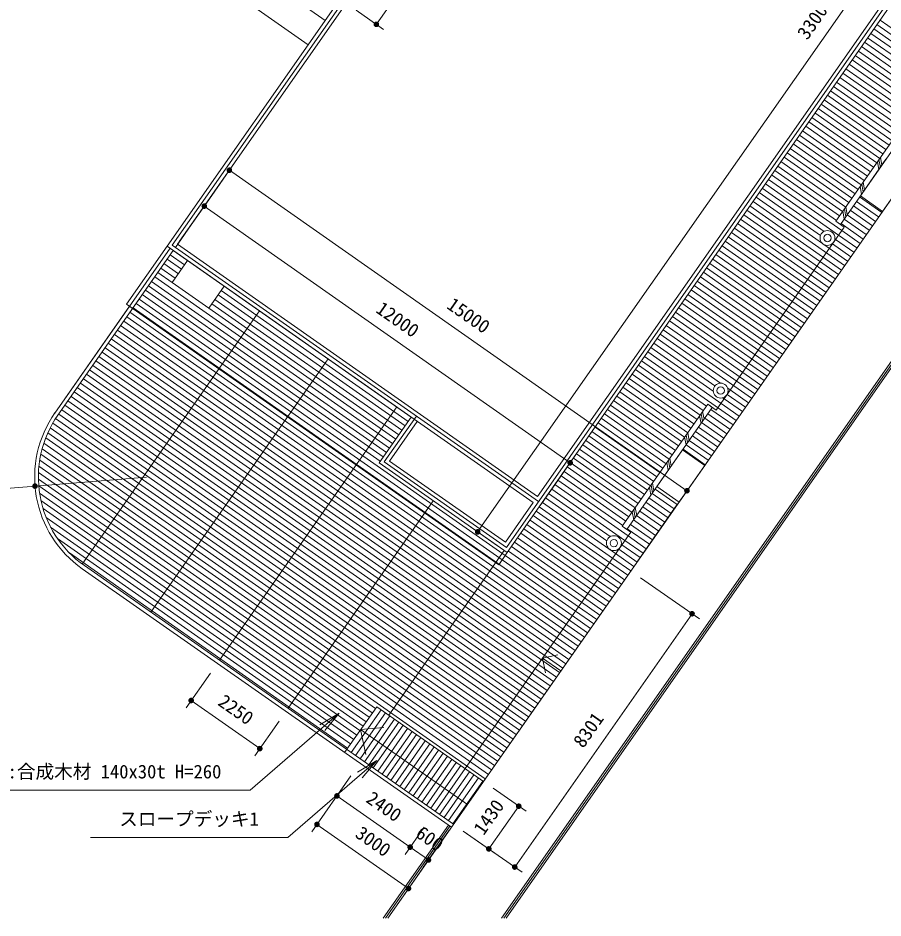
# Model space of a CAD drawing. Units: millimetres at full size, sheet at 1:200; some dimension numbers follow another scale. Extents: x 0 to 84000, y 0 to 59400.
# Drawn here: x 14372 to 37600, y 12148 to 36308 of the extents above; entities that cross this region are included whole.
import ezdxf
from ezdxf.enums import TextEntityAlignment as Align

# ---------------------------------------------------------------- set-up
doc = ezdxf.new("R2010")
doc.units = ezdxf.units.MM
doc.header["$LTSCALE"] = 200
for name, color, linetype, lineweight in [('D-STR', 1, 'Continuous', 13), ('D-STR-DIM', 7, 'Continuous', 13), ('D-STR-HTXT', 7, 'Continuous', 13)]:
    doc.layers.add(name, color=color, linetype=linetype, lineweight=lineweight)
doc.styles.add('ＭＳ ゴシック', font='')
doc.styles.get('ＭＳ ゴシック').set_extended_font_data('MS Gothic')

# ---------------------------------------------------------------- blocks, each defined once
blk = doc.blocks.new('filled_dot')
at = {"color": 0, "linetype": 'Continuous', "lineweight": -2, "const_width": 1.25}
blk.add_lwpolyline([(-0.625, 0, 1), (0.625, 0, 1)], format="xyb", close=True, dxfattribs=at)
blk = doc.blocks.new('open_arrow')
at = {"color": 0, "linetype": 'Continuous', "lineweight": -2}
blk.add_lwpolyline([(7.5, 1.25), (0, 0), (7.5, -1.25)], dxfattribs=at)

msp = doc.modelspace()

# ---------------------------------------------------------------- linework, layer by layer
at = {"layer": 'D-STR'}
for p, q in [((46414, 49128.8), (27486, 22096.8)), ((46389.5, 49268.1), (28321.8, 23464.8)), ((46438.6, 48989.5), (27510.6, 21957.5)), ((27510.6, 21957.5), (46438.6, 48989.5)), ((46438.6, 48989.5), (28370.9, 23186.3)), ((18655.8, 30233), (28119.8, 43749)), ((18377.3, 30183.9), (27841.3, 43699.9)), ((18516.5, 30208.4), (27980.6, 43724.5)), ((24304.1, 12147.9), (44635, 41183.5)), ((26010.3, 14584.6), (44635, 41183.5)), ((44635, 41183.5), (26010.3, 14584.6)), ((16246.9, 40700.3), (22621.7, 36245.6)), ((22162.9, 35590.3), (15984.6, 39916.4)), ((27356.1, 12147.9), (45440.8, 37975.6)), ((27417.1, 12147.9), (45458.9, 37914.3)), ((27478.2, 12147.9), (45499.9, 37885.7)), ((22621.7, 36245.6), (22162.9, 35590.3)), ((37520.1, 36252.7), (39486.1, 34876.1)), ((37353.8, 36015.1), (39319.8, 34638.5)), ((37437, 36133.9), (39402.9, 34757.3)), ((37187.5, 35777.6), (39153.4, 34401)), ((37270.6, 35896.3), (39236.6, 34519.8)), ((37021.1, 35540), (38987.1, 34163.4)), ((37104.3, 35658.8), (39070.3, 34282.2)), ((36854.8, 35302.5), (38595.5, 34083.6)), ((36938, 35421.2), (38903.9, 34044.7)), ((36688.4, 35064.9), (38429.1, 33846.1)), ((36771.6, 35183.7), (38512.3, 33964.8)), ((36522.1, 34827.4), (38262.8, 33608.5)), ((36605.3, 34946.1), (38346, 33727.3)), ((36355.8, 34589.8), (38096.5, 33370.9)), ((36438.9, 34708.6), (38179.6, 33489.7)), ((36189.4, 34352.2), (37930.1, 33133.4)), ((36272.6, 34471), (38013.3, 33252.2)), ((36023.1, 34114.7), (37763.8, 32895.8)), ((36106.3, 34233.5), (37847, 33014.6)), ((38629.2, 34131.8), (36334.9, 30855.2)), ((36334.9, 30855.2), (38629.2, 34131.8)), ((35856.8, 33877.1), (37597.5, 32658.3)), ((35939.9, 33995.9), (37680.6, 32777.1)), ((38752.1, 34045.8), (36457.8, 30769.2)), ((35690.4, 33639.6), (37431.1, 32420.7)), ((35773.6, 33758.4), (37514.3, 32539.5)), ((35524.1, 33402), (37264.8, 32183.2)), ((35607.3, 33520.8), (37348, 32302)), ((35357.7, 33164.5), (37098.4, 31945.6)), ((35440.9, 33283.3), (37181.6, 32064.4)), ((35191.4, 32926.9), (36932.1, 31708.1)), ((35274.6, 33045.7), (37015.3, 31826.8)), ((35025.1, 32689.4), (36765.8, 31470.5)), ((35108.2, 32808.1), (36848.9, 31589.3)), ((34858.7, 32451.8), (36599.4, 31233)), ((34941.9, 32570.6), (36682.6, 31351.7)), ((37680.6, 32515.5), (36992.3, 31532.6)), ((37451.6, 32450.3), (37488.6, 32240.5)), ((37492.3, 32507.3), (37529.2, 32298.4)), ((37532.9, 32565.3), (37569.7, 32356.4)), ((34692.4, 32214.3), (36433.1, 30995.4)), ((34775.6, 32333), (36516.3, 31114.2)), ((34526.1, 31976.7), (36492, 30600.1)), ((34609.2, 32095.5), (36349.9, 30876.6)), ((37069.1, 31902.9), (37105.9, 31694)), ((37586.2, 31116.7), (38274.5, 32099.7)), ((18713.2, 30314.9), (19780.8, 31839.6)), ((34359.7, 31739.2), (36016, 30579.4)), ((34442.9, 31857.9), (36408.9, 30481.3)), ((36987.8, 31787.9), (37024.8, 31578.1)), ((37028.5, 31845), (37065.4, 31636.1)), ((34193.4, 31501.6), (35977.9, 30252)), ((34276.6, 31620.4), (35920.9, 30469)), ((36971.8, 31503.3), (37565.7, 31087.4)), ((36992.3, 31532.6), (37586.2, 31116.7)), ((34027.1, 31264), (36484.5, 29543.3)), ((34110.2, 31382.8), (36567.7, 29662.1)), ((36564.2, 31181.8), (36601, 30972.9)), ((36604.7, 31239.7), (36641.6, 31030.8)), ((36805.5, 31265.7), (37399.4, 30849.9)), ((36888.6, 31384.5), (37482.5, 30968.6)), ((18598.5, 30151.1), (19182, 30984.5)), ((33860.7, 31026.5), (36318.2, 29305.8)), ((33943.9, 31145.3), (36401.3, 29424.5)), ((36523.4, 31124.7), (36560.4, 30914.9)), ((36639.1, 31028.1), (37233, 30612.3)), ((36722.3, 31146.9), (37316.2, 30731.1)), ((36560.2, 30697.5), (33118.7, 25782.6)), ((33694.4, 30788.9), (36151.8, 29068.2)), ((33777.5, 30907.7), (36235, 29187)), ((36334.9, 30855.2), (36560.2, 30697.5)), ((36457.8, 30769.2), (36334.9, 30855.2)), ((36472.8, 30790.6), (37066.7, 30374.8)), ((36556, 30909.4), (37149.9, 30493.5)), ((33528, 30551.4), (35985.5, 28830.6)), ((33611.2, 30670.2), (36068.7, 28949.4)), ((36408.9, 30481.3), (36900.4, 30137.2)), ((36492, 30600.1), (36983.5, 30256)), ((28346.4, 23325.5), (18516.5, 30208.4)), ((28321.8, 23464.8), (18655.8, 30233)), ((33361.7, 30313.8), (35819.2, 28593.1)), ((33444.9, 30432.6), (35902.3, 28711.9)), ((36013.1, 30227.4), (36159.4, 30125)), ((36236.5, 30248), (36242.5, 30243.8)), ((36242.5, 30243.8), (36734, 29899.6)), ((36307.7, 30375.2), (36325.7, 30362.6)), ((36325.7, 30362.6), (36817.2, 30018.4)), ((15361.9, 25703.1), (18459.2, 30126.5)), ((15443.8, 25645.7), (18541.1, 30069.2)), ((18377.3, 30183.9), (17287.5, 28627.5)), ((18541.1, 30069.2), (17451.3, 28512.8)), ((28207.1, 23301), (18377.3, 30183.9)), ((18377.3, 30183.9), (24930.5, 25595.3)), ((24930.5, 25595.3), (18541.1, 30069.2)), ((33195.4, 30076.3), (35652.8, 28355.5)), ((33278.5, 30195), (35736, 28474.3)), ((36159.4, 30125), (36650.8, 29780.9)), ((18375.4, 29832.6), (18762.4, 29561.6)), ((18458.6, 29951.3), (18845.6, 29680.4)), ((18928.1, 29798.2), (18512.2, 29204.3)), ((19911.1, 29109.9), (18928.1, 29798.2)), ((32945.9, 29719.9), (35403.3, 27999.2)), ((33029, 29838.7), (35486.5, 28118)), ((33112.2, 29957.5), (35569.7, 28236.8)), ((18125.9, 29476.2), (18512.9, 29205.3)), ((18209.1, 29595), (18596.1, 29324)), ((18292.3, 29713.8), (18679.2, 29442.8)), ((32779.5, 29482.4), (35237, 27761.7)), ((32862.7, 29601.2), (35320.2, 27880.4)), ((17959.6, 29238.7), (24349, 24764.8)), ((18042.8, 29357.5), (24432.1, 24883.6)), ((32613.2, 29244.8), (35070.6, 27524.1)), ((32696.4, 29363.6), (35153.8, 27642.9)), ((17793.3, 29001.1), (24182.6, 24527.2)), ((17876.4, 29119.9), (24265.8, 24646)), ((18512.2, 29204.3), (19495.2, 28516)), ((19495.2, 28516), (19911.1, 29109.9)), ((32446.8, 29007.3), (34904.3, 27286.5)), ((32530, 29126.1), (34987.5, 27405.3)), ((17626.9, 28763.6), (29422.7, 20504.1)), ((17710.1, 28882.3), (24099.5, 24408.5)), ((19662.2, 28754.5), (24681.6, 25239.9)), ((19745.4, 28873.3), (24764.8, 25358.7)), ((19828.5, 28992.1), (24848, 25477.4)), ((32280.5, 28769.7), (34738, 27049)), ((32363.7, 28888.5), (34821.1, 27167.8)), ((17369.4, 28570.1), (15361.9, 25703.1)), ((27281.1, 21629.9), (17287.5, 28627.5)), ((17451.3, 28512.8), (17369.4, 28570.1)), ((17460.6, 28526), (29256.4, 20266.5)), ((17543.7, 28644.8), (29339.5, 20385.3)), ((19495.9, 28517), (24515.3, 25002.3)), ((19579, 28635.8), (24598.5, 25121.1)), ((32114.2, 28532.2), (34571.6, 26811.4)), ((32197.3, 28650.9), (34654.8, 26930.2)), ((16095.1, 21650.7), (20855.8, 28449.6)), ((29581.5, 19684.8), (17294.2, 28288.5)), ((29664.7, 19803.6), (17377.4, 28407.2)), ((31947.8, 28294.6), (34405.3, 26573.9)), ((32031, 28413.4), (34488.5, 26692.7)), ((29415.2, 19447.3), (17127.9, 28050.9)), ((17211.1, 28169.7), (29498.3, 19566)), ((31781.5, 28057.1), (34239, 26336.3)), ((31864.7, 28175.8), (34322.1, 26455.1)), ((29248.8, 19209.7), (16961.6, 27813.4)), ((29332, 19328.5), (17044.7, 27932.1)), ((31615.2, 27819.5), (34072.6, 26098.8)), ((31698.3, 27938.3), (34155.8, 26217.6)), ((29082.5, 18972.2), (16795.2, 27575.8)), ((29165.7, 19090.9), (16878.4, 27694.6)), ((31448.8, 27582), (33087.7, 26434.4)), ((31532, 27700.7), (33237.1, 26506.8)), ((28916.2, 18734.6), (16628.9, 27338.2)), ((28999.3, 18853.4), (16712.1, 27457)), ((31282.5, 27344.4), (33739.9, 25623.7)), ((31365.7, 27463.2), (33042.5, 26289)), ((28749.8, 18497), (16462.6, 27100.7)), ((28833, 18615.8), (16545.7, 27219.5)), ((17937.6, 20359.3), (22698.3, 27158.3)), ((31116.2, 27106.8), (32856.8, 25888)), ((31199.3, 27225.6), (33656.8, 25504.9)), ((28583.5, 18259.5), (16296.2, 26863.1)), ((28666.7, 18378.3), (16379.4, 26981.9)), ((30949.8, 26869.3), (32690.5, 25650.4)), ((31033, 26988.1), (32773.7, 25769.2)), ((28417.2, 18021.9), (16129.9, 26625.6)), ((28500.3, 18140.7), (16213, 26744.4)), ((30783.5, 26631.7), (32524.2, 25412.9)), ((30866.6, 26750.5), (32607.3, 25531.7)), ((28250.8, 17784.4), (15963.5, 26388)), ((28334, 17903.2), (16046.7, 26506.8)), ((30617.1, 26394.2), (32357.8, 25175.3)), ((30700.3, 26513), (32441, 25294.1)), ((33431.2, 26370.9), (33498, 26324.1)), ((28084.5, 17546.8), (15797.2, 26150.5)), ((28167.7, 17665.6), (15880.4, 26269.3)), ((30450.8, 26156.6), (32191.5, 24937.8)), ((30534, 26275.4), (32274.3, 25056.8)), ((33293.1, 26113.6), (33331.6, 26086.6)), ((33414.3, 26205.7), (33414.8, 26205.4)), ((33414.8, 26205.4), (33906.3, 25861.2)), ((33498, 26324.1), (33989.5, 25980)), ((27918.1, 17309.3), (15630.9, 25912.9)), ((28001.3, 17428.1), (15714, 26031.7)), ((24541.4, 25867.7), (19780.7, 19068.8)), ((30284.5, 25919.1), (32025.2, 24700.2)), ((30367.6, 26037.9), (32108.3, 24819)), ((30599.2, 22663.7), (32893.5, 25940.3)), ((32893.5, 25940.3), (30599.2, 22663.7)), ((33016.3, 25854.3), (30722, 22577.7)), ((32893.5, 25940.3), (33016.3, 25854.3)), ((33118.7, 25782.6), (32893.5, 25940.3)), ((33331.6, 26086.6), (33823.1, 25742.4)), ((27751.8, 17071.7), (15464.5, 25675.4)), ((27835, 17190.5), (15547.7, 25794.1)), ((24209.4, 24391.1), (25069.8, 25619.8)), ((30118.1, 25681.5), (31858.8, 24462.7)), ((30201.3, 25800.3), (31942, 24581.4)), ((32676.1, 25631), (32713.1, 25421.2)), ((32716.9, 25688.1), (32753.7, 25479.2)), ((32757.4, 25746), (32794.3, 25537.1)), ((32896.6, 25683.2), (33490.4, 25267.3)), ((32979.7, 25802), (33573.6, 25386.1)), ((27585.5, 16834.2), (15307.3, 25431.4)), ((27668.6, 16952.9), (15383, 25555.4)), ((24070.1, 24366.5), (24930.5, 25595.3)), ((24930.5, 25595.3), (24070.1, 24366.5)), ((25094.3, 25480.6), (24348.7, 24415.7)), ((29951.8, 25444), (31692.5, 24225.1)), ((30035, 25562.7), (31775.7, 24343.9)), ((32730.2, 25445.6), (33324.1, 25029.8)), ((32813.4, 25564.4), (33407.3, 25148.6)), ((27419.1, 16596.6), (15174, 25170.7)), ((27502.3, 16715.4), (15237.6, 25303.2)), ((29785.5, 25206.4), (31526.2, 23987.6)), ((29868.6, 25325.2), (31609.3, 24106.3)), ((32355.5, 25172), (32392.4, 24963.1)), ((32563.9, 25208.1), (33157.8, 24792.2)), ((32647, 25326.9), (33240.9, 24911)), ((27252.8, 16359.1), (15065.8, 24892.5)), ((27336, 16477.8), (15116.7, 25033.9)), ((29619.1, 24968.9), (31359.8, 23750)), ((29702.3, 25087.6), (31443, 23868.8)), ((32274.3, 25057.1), (32311.2, 24847.3)), ((32315, 25114.1), (32351.8, 24905.2)), ((32397.5, 24970.5), (32991.4, 24554.7)), ((32480.7, 25089.3), (33074.6, 24673.5)), ((27169.6, 16240.3), (15021.8, 24746.3)), ((29452.8, 24731.3), (31193.5, 23512.5)), ((29535.9, 24850.1), (31276.6, 23631.2)), ((32217.9, 24713.9), (31529.6, 23731)), ((32811.8, 24298.1), (32217.9, 24713.9)), ((32231.2, 24733), (32825.1, 24317.1)), ((32314.4, 24851.7), (32908.3, 24435.9)), ((27003.3, 16002.7), (14955.5, 24438.7)), ((27086.5, 16121.5), (14984.8, 24595.2)), ((24348.7, 24415.7), (27461.4, 22236.1)), ((29286.4, 24493.8), (31027.1, 23274.9)), ((29369.6, 24612.5), (31110.3, 23393.7)), ((31836.9, 24431.4), (31873.7, 24222.5)), ((31877.5, 24489.3), (31914.3, 24280.4)), ((26920.1, 15884), (14934.3, 24276.5)), ((27510.6, 21957.5), (24070.1, 24366.5)), ((24070.1, 24366.5), (27510.6, 21957.5)), ((24209.4, 24391.1), (27486, 22096.8)), ((29120.1, 24256.2), (30860.8, 23037.3)), ((29203.3, 24375), (30944, 23156.1)), ((31796.2, 24374.3), (31833.2, 24164.5)), ((32123.5, 23315.1), (32811.8, 24298.1)), ((14919.8, 23932.7), (23886.8, 17653.9)), ((23969.9, 17772.7), (14922.1, 24108.1)), ((28428.3, 23268.2), (29011.8, 24101.6)), ((28953.8, 24018.6), (30694.5, 22799.8)), ((29036.9, 24137.4), (30777.6, 22918.6)), ((23803.6, 17535.1), (14928.7, 23749.4)), ((28787.4, 23781.1), (30753.4, 22404.5)), ((28870.6, 23899.9), (30611.3, 22681)), ((31332.4, 23712), (31369.4, 23502.2)), ((31373.1, 23769), (31409.9, 23560.1)), ((31413.7, 23826.9), (31450.5, 23618)), ((31529.6, 23731), (32123.5, 23315.1)), ((14950.7, 23557), (23720.4, 17416.4)), ((28621.1, 23543.5), (30275.4, 22385.2)), ((28704.3, 23662.3), (30670.2, 22285.7)), ((31399.5, 23545.2), (31993.4, 23129.4)), ((31482.7, 23664), (32076.6, 23248.1)), ((23637.2, 17297.6), (14988.3, 23353.6)), ((21623.8, 17778.2), (25524.1, 23348.5)), ((28207.1, 23301), (27461.4, 22236.1)), ((28454.8, 23306), (30420.7, 21929.4)), ((28537.9, 23424.8), (30183.5, 22272.5)), ((31000.5, 21711.3), (32068, 23235.9)), ((31233.2, 23307.6), (31827.1, 22891.8)), ((31316.3, 23426.4), (31910.2, 23010.6)), ((15045.4, 23136.7), (23554.1, 17178.8)), ((28370.9, 23186.3), (27510.6, 21957.5)), ((28288.4, 23068.4), (30254.4, 21691.8)), ((28371.6, 23187.2), (30337.6, 21810.6)), ((30868, 23048.8), (30905, 22839)), ((30908.7, 23105.8), (30945.6, 22896.9)), ((30949.3, 23163.7), (30986.1, 22954.8)), ((31066.8, 23070.1), (31660.7, 22654.2)), ((31150, 23188.9), (31743.9, 22773)), ((23470.9, 17060), (15128.2, 22901.6)), ((28038.9, 22712.1), (30004.9, 21335.5)), ((28122.1, 22830.9), (30088, 21454.3)), ((28205.3, 22949.6), (30171.2, 21573.1)), ((30817.3, 22713.8), (31411.2, 22297.9)), ((30900.5, 22832.5), (31494.4, 22416.7)), ((30983.7, 22951.3), (31577.6, 22535.5)), ((15248.5, 22640.4), (23387.7, 16941.3)), ((30824.4, 22506), (26379.2, 16157.5)), ((27872.6, 22474.5), (29838.5, 21098)), ((27955.7, 22593.3), (29921.7, 21216.7)), ((30599.2, 22663.7), (30824.4, 22506)), ((30722, 22577.7), (30599.2, 22663.7)), ((30734.2, 22595), (31328.1, 22179.1)), ((23304.6, 16822.5), (15433.4, 22333.9)), ((27706.2, 22237), (29672.2, 20860.4)), ((27789.4, 22355.8), (29755.4, 20979.2)), ((30670.2, 22285.7), (31161.7, 21941.6)), ((30753.4, 22404.5), (31244.9, 22060.4)), ((27428.6, 22014.9), (24331.3, 17591.5)), ((27539.9, 21999.4), (29505.9, 20622.8)), ((27623.1, 22118.2), (29589, 20741.6)), ((30496.6, 22053.3), (30503.9, 22048.2)), ((30503.9, 22048.2), (30995.4, 21704)), ((30571.1, 22178.1), (30587.1, 22166.9)), ((30587.1, 22166.9), (31078.6, 21822.8)), ((23221.4, 16703.7), (15752.4, 21948.3)), ((27510.6, 21957.5), (27281.1, 21629.9)), ((30337.6, 21810.6), (30829, 21466.5)), ((30420.7, 21929.4), (30912.2, 21585.2)), ((16098.6, 21524.9), (26010.3, 14584.6)), ((26010.3, 14584.6), (16098.6, 21524.9)), ((16156, 21606.8), (26067.7, 14666.6)), ((30171.2, 21573.1), (30662.7, 21228.9)), ((30254.4, 21691.8), (30745.9, 21347.7)), ((30004.9, 21335.5), (30496.4, 20991.4)), ((30088, 21454.3), (30579.5, 21110.1)), ((29838.5, 21098), (30330, 20753.8)), ((29921.7, 21216.7), (30413.2, 20872.6)), ((29672.2, 20860.4), (30163.7, 20516.3)), ((29755.4, 20979.2), (30246.9, 20635)), ((29505.9, 20622.8), (29997.4, 20278.7)), ((29589, 20741.6), (30080.5, 20397.5)), ((29339.5, 20385.3), (29831, 20041.1)), ((29422.7, 20504.1), (29914.2, 20159.9)), ((29256.4, 20266.5), (29747.9, 19922.4)), ((28458.5, 19127), (28867.3, 19210.2)), ((28949.9, 18782.8), (28458.5, 19127)), ((28458.5, 19127), (28539.1, 18730.5)), ((23143.3, 16592.2), (24003.7, 17820.9)), ((23319.4, 16590.9), (24122.5, 17737.7)), ((23438.2, 16507.7), (24241.2, 17654.6)), ((24003.7, 17820.9), (26870.7, 15813.4)), ((23557, 16424.6), (24360, 17571.4)), ((23675.8, 16341.4), (24478.8, 17488.2)), ((23794.6, 16258.2), (24597.6, 17405.1)), ((23573.5, 17206.5), (24197.8, 17262.1)), ((23573.5, 17206.5), (26440.5, 15199)), ((23573.5, 17206.5), (23709.1, 16539.9)), ((23913.3, 16175.1), (24716.3, 17321.9)), ((24032.1, 16091.9), (24835.1, 17238.7)), ((24150.9, 16008.7), (24953.9, 17155.5)), ((24269.7, 15925.6), (25072.7, 17072.4)), ((24388.4, 15842.4), (25191.4, 16989.2)), ((24507.2, 15759.2), (25310.2, 16906)), ((24626, 15676.1), (25429, 16822.9)), ((24744.8, 15592.9), (25547.8, 16739.7)), ((24863.5, 15509.7), (25666.6, 16656.5)), ((24982.3, 15426.6), (25785.3, 16573.4)), ((25101.1, 15343.4), (25904.1, 16490.2)), ((25219.9, 15260.2), (26022.9, 16407)), ((25338.7, 15177), (26141.7, 16323.9)), ((25457.4, 15093.9), (26260.4, 16240.7)), ((25576.2, 15010.7), (26379.2, 16157.5)), ((25695, 14927.5), (26498, 16074.4)), ((25813.8, 14844.4), (26616.8, 15991.2)), ((25932.5, 14761.2), (26735.5, 15908)), ((26051.3, 14678), (26854.3, 15824.8)), ((24182.1, 12147.9), (25928.4, 14642)), ((24243.1, 12147.9), (25969.4, 14613.3)), ((25953, 14502.7), (25092.4, 13273.6)), ((25953, 14502.7), (25459.7, 13798.3))]:
    msp.add_line(p, q, dxfattribs=at)
msp.add_lwpolyline([(15866, 21705.4), (15866, 21705.4), (15866, 21705.4)], close=True, dxfattribs=at)
for centre, radius in [((36109.6, 30402.6), 200), ((36109.6, 30402.6), 100), ((33241.7, 26306.9), 200), ((33241.7, 26306.9), 100), ((30373.8, 22211.1), 200), ((30373.8, 22211.1), 100)]:
    msp.add_circle(centre, radius, dxfattribs=at)
for radius, start, end in [(3000, 144.88926, 235.02444), (2900, 144.99999, 235)]:
    msp.add_arc((17819.3, 23982.4), radius, start, end, dxfattribs=at)
at = {"layer": 'D-STR-DIM'}
for p, q in [((26715.8, 22514), (45643.8, 49546.1)), ((28812.9, 43019.6), (23994.8, 36138.7)), ((23449.2, 36520.8), (24191.4, 36001)), ((19430.5, 31339.4), (20185.8, 32418)), ((20048.2, 32221.5), (32335.4, 23617.8)), ((18896.9, 30576.9), (19512.4, 31454.5)), ((19374.6, 31258), (29199.3, 24367.8)), ((28721.7, 23686.8), (29337.1, 24564.3)), ((17819.3, 23982.4), (11715.5, 23490.4)), ((31717.8, 22735.7), (32473.1, 23814.4)), ((27248.4, 22141.1), (26519.2, 22651.7)), ((31091.2, 21282.9), (32669.5, 20177.8)), ((27711.6, 13515.5), (32472.9, 20315.4)), ((19539.8, 18724.7), (18884.7, 17789.1)), ((19022.3, 17985.7), (20865.4, 16695.1)), ((21382.9, 17434.2), (20727.8, 16498.6)), ((23312, 15961.3), (22263.4, 14463.8)), ((23312, 15961.3), (22799.3, 15229.1)), ((27132.8, 15629.8), (28015.6, 15011.7)), ((22936.9, 15425.7), (24902.9, 14049.1)), ((27016, 14002.6), (27819, 15149.4)), ((22401.1, 14660.4), (24858.5, 12939.7)), ((25277.9, 14584.8), (24765.2, 13852.5)), ((25277.9, 14584.8), (24765.2, 13852.5)), ((25826.8, 14322.5), (25256.7, 13508.4)), ((26329.8, 14483), (27908.2, 13377.9)), ((26329.8, 14483), (27212.5, 13864.9)), ((25769.4, 14240.6), (24720.9, 12743.1)), ((24902.9, 14049.1), (25394.4, 13705))]:
    msp.add_line(p, q, dxfattribs=at)
at = {"layer": 'D-STR-HTXT'}
for points in [[(23000, 17648.6), (20611, 15584), (20011, 15584), (10028.8, 15584)], [(24005.8, 16377.3), (21616.8, 14312.7), (21016.8, 14312.7), (16321.4, 14312.7)]]:
    msp.add_lwpolyline(points, dxfattribs=at)

# ---------------------------------------------------------------- block references
at = {"layer": 'D-STR-DIM', "xscale": 60, "yscale": 60}
for p, rotation in [((23994.8, 36138.7), 55), ((20048.2, 32221.5), 325), ((19374.6, 31258), 325), ((29199.3, 24367.8), 145), ((14829, 23741.4), 184.6), ((32335.4, 23617.8), 145), ((26715.8, 22514), 55), ((32472.9, 20315.4), 235), ((19022.3, 17985.7), 325), ((20865.4, 16695.1), 145), ((22936.9, 15425.7), 325), ((27819, 15149.4), 235), ((22401.1, 14660.4), 325), ((24902.9, 14049.1), 145), ((24902.9, 14049.1), 325), ((27016, 14002.6), 55), ((25394.4, 13705), 145), ((27711.6, 13515.5), 55), ((24858.5, 12939.7), 145)]:
    msp.add_blockref('filled_dot', p, dxfattribs=dict(at, rotation=rotation))
at = {"layer": 'D-STR-HTXT', "xscale": 80, "yscale": 80, "rotation": 220.8}
for p in [(23000, 17648.6), (24005.8, 16377.3)]:
    msp.add_blockref('open_arrow', p, dxfattribs=at)

# ---------------------------------------------------------------- texts
at = {"layer": 'D-STR-DIM', "style": 'ＭＳ ゴシック'}
for s, rotation, p in [('33000', 55, (35624.8, 36418.7)), ('15000', 325, (26580.4, 28474.6)), ('12000', 324.958, (24676, 28367.7)), ('2250', 325, (20332.5, 17895.4)), ('8301', 55, (29537.2, 17304.1)), ('2400', 325, (24308.5, 15292.4)), ('1430', 55, (26862.4, 14964.6)), ('3000', 325, (24018.4, 14355.1)), ('600', 325, (25537.3, 14432.1))]:
    msp.add_text(s, height=366.6, rotation=rotation, dxfattribs=at).set_placement(p, align=Align.TOP_CENTER)
at = {"layer": 'D-STR-HTXT', "style": 'ＭＳ ゴシック'}
for s, p in [('デッキ材:合成木材 140x30t H=260', (19833.5, 16261.5)), ('スロープデッキ1', (20839.3, 14990.2))]:
    msp.add_text(s, height=366.6, dxfattribs=at).set_placement(p, align=Align.TOP_RIGHT)

doc.saveas('drawing.dxf')
